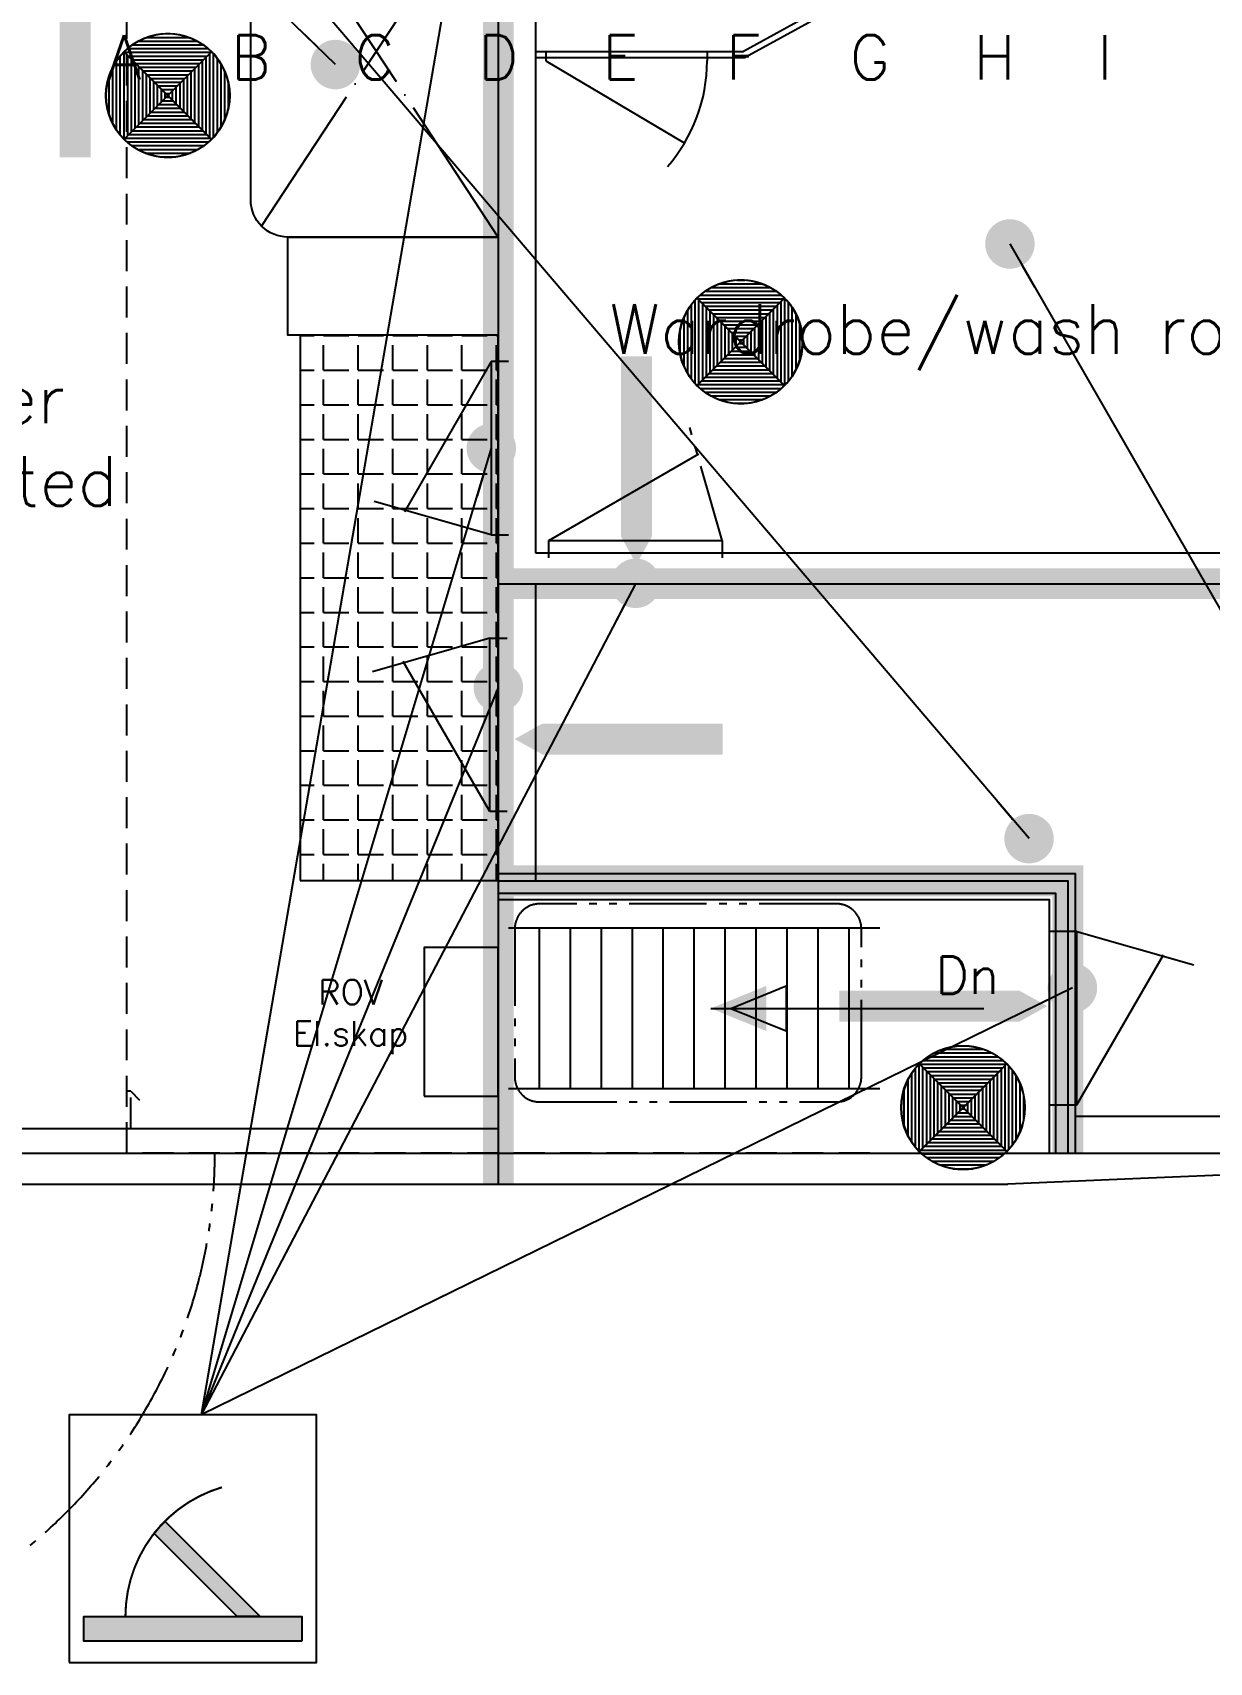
# Model space of a CAD drawing. Header units: millimetres. Extents: x 1084702 to 1166801, y 36632 to 124519.
# Drawn here: x 1106011 to 1110765, y 55271 to 61854 of the extents above; entities that cross this region are included whole.
import ezdxf

# ---------------------------------------------------------------- set-up
doc = ezdxf.new("R2010")
doc.units = ezdxf.units.MM
doc.header["$LTSCALE"] = 250
for name, pattern in [('CENTER', [3, 2.5, -0.25, 0, -0.25]), ('DASHED', [0.75, 0.5, -0.25]), ('PHANTOM', [2.1, 1.25, -0.2, 0.125, -0.2, 0.125, -0.2])]:
    doc.linetypes.add(name, pattern=pattern)
doc.layers.get('0').update_dxf_attribs({"color": 255})
for name, color, linetype in [('%posline', 240, 'Continuous'), ('%symbol', 1, 'Continuous'), ('SAFECO1', 10, 'Continuous'), ('SAFECO2', 50, 'Continuous'), ('SAFECO3', 80, 'Continuous'), ('SAFECO7', 255, 'Continuous')]:
    doc.layers.add(name, color=color, linetype=linetype)
doc.styles.add('18', font='romans', dxfattribs={"height": 180})
doc.styles.add('ROMANS', font='ROMANS.shx', dxfattribs={"height": 100})
doc.dimstyles.new('dott', dxfattribs={"dimscale": 100, "dimtxt": 150, "dimasz": 0.01, "dimexe": 0.5, "dimexo": 1, "dimgap": 1, "dimtad": 1, "dimdsep": 46, "dimtxsty": 'ROMANS', "dimcen": 1.5, "dimclrd": 1, "dimclre": 1, "dimclrt": 2, "dimazin": 2, "dimtfac": 1, "dimtmove": 2, "dimatfit": 3, "dimldrblk": 'DOT', "dimfxl": 1, "dimtvp": 100, "dimtolj": 1, "dimarcsym": 0})
pattern_1 = [(90, (-22923.392, -82019.804), (-18.095804, 1e-15), [])]

# ---------------------------------------------------------------- blocks, each defined once
blk = doc.blocks.new('A$C64097268')
at = {"color": 210, "style": '18'}
for s, p in [('A', (13919.2, -464.2)), ('B', (14419.2, -464.2)), ('C', (14919.2, -464.2)), ('D', (15419.2, -464.2)), ('E', (15919.2, -464.2)), ('F', (16419.2, -464.2)), ('G', (16919.2, -464.2)), ('H', (17419.2, -464.2)), ('I', (17919.2, -464.2))]:
    blk.add_text(s, height=180, dxfattribs=at).set_placement(p)
blk = doc.blocks.new('A.1.4_SYMB')
at = {"layer": 'SAFECO1'}
h = blk.add_hatch(color=256, dxfattribs=at)
h.dxf.hatch_style = 1
h.paths.add_polyline_path([(-187.9, 624.8, -0.030387), (-135.3, 684.2), (326.5, 222.4), (214.6, 222.4)])
h.paths.add_polyline_path([(528.8, 103.6), (-528.8, 103.6), (-528.8, 222.4), (528.8, 222.4)])
at = {"layer": 'SAFECO7', "lineweight": -3}
blk.add_lwpolyline([(-600, 0), (600, 0), (600, 1200), (-600, 1200)], close=True, dxfattribs=at)
at = {"layer": 'SAFECO7', "const_width": 10}
blk.add_lwpolyline([(-326.6, 222.4, -0.332367), (141.5, 848.8)], format="xyb", dxfattribs=at)
at = {"layer": 'SAFECO7'}
blk.add_lwpolyline([(-187.9, 624.8, -0.030387), (-135.3, 684.2), (326.5, 222.4), (214.6, 222.4), (-187.9, 624.8, -0.030387)], format="xyb", close=True, dxfattribs=at)
blk.add_lwpolyline([(528.8, 103.6), (-528.8, 103.6), (-528.8, 222.4), (528.8, 222.4)], close=True, dxfattribs=at)
blk = doc.blocks.new('S.4.22B_SYMB')
at = {"layer": 'SAFECO2'}
h = blk.add_hatch(dxfattribs=at)
h.set_pattern_fill('_USER', color=256, scale=18.095804, style=0, pattern_type=0)
h.set_pattern_definition([(0, (-22923.392, -82019.804), (0, 18.095804), [])])
h.paths.add_polyline_path([(212, 212, 0.414214), (-212, 212), (0, 0)])
h.paths.add_polyline_path([(212, -212), (0, 0), (-212, -212, 0.414214)])
at = {"layer": 'SAFECO7'}
h = blk.add_hatch(dxfattribs=at)
h.set_pattern_fill('_USER', color=256, scale=18.095804, angle=90, style=0, pattern_type=0)
h.set_pattern_definition(pattern_1)
edge = h.paths.add_edge_path()
edge.add_line((0, 0), (-212, 212))
edge.add_arc((0, 0), 299.9, 135, 225)
edge.add_line((-212, -212), (0, 0))
h = blk.add_hatch(dxfattribs=at)
h.set_pattern_fill('_USER', color=256, scale=18.095804, angle=90, style=0, pattern_type=0)
h.set_pattern_definition(pattern_1)
edge = h.paths.add_edge_path()
edge.add_line((0, 0), (212, -212))
edge.add_arc((0, 0), 299.9, 315, 405)
edge.add_line((212, 212), (0, 0))
for p, q in [((0, 0), (-212, 212)), ((-299.9, 0), (-299.9, 0)), ((0, 0), (-212, -212))]:
    blk.add_line(p, q, dxfattribs=at)
at = {"layer": 'SAFECO7', "const_width": 9.05}
blk.add_lwpolyline([(-299.9, 0, 2.414243), (0, 299.9, 0.414213)], format="xyb", close=True, dxfattribs=at)
for points in [[(212, 212), (0, 0), (-212, -212)], [(212, -212), (0, 0), (-212, 212)]]:
    blk.add_lwpolyline(points, dxfattribs=at)
at = {"layer": 'SAFECO7'}
blk.add_circle((0, 0), 299.9, dxfattribs=at)
for start, end in [(135, 225), (315, 45)]:
    blk.add_arc((0, 0), 299.9, start, end, dxfattribs=at)
blk = doc.blocks.new('A.3.1_SYMB')
at = {"layer": 'SAFECO3'}
blk.add_lwpolyline([(0, 0, 0, 360, 0), (-324, 0, 150, 150, 0), (-1008, 0, 150, 150, 0)], format="xyseb", dxfattribs=at)
blk = doc.blocks.new('_Dot')
at = {"color": 0, "linetype": 'ByBlock', "lineweight": -2}
blk.add_line((-0.5, 0), (-1, 0), dxfattribs=at)
at = {"color": 0, "linetype": 'ByBlock', "const_width": 0.5}
blk.add_lwpolyline([(-0.25, 0, 1), (0.25, 0, 1)], format="xyb", close=True, dxfattribs=at)
blk = doc.blocks.new('A$C71975405')
for p, q in [((-125, 3.3), (1374.1, 3.3)), ((0, -646.7), (0, 3.3)), ((125, -646.7), (125, 3.3)), ((250, -646.7), (250, 3.3)), ((375, -646.7), (375, 3.3)), ((500, -646.7), (500, 3.3)), ((625, -646.7), (625, 3.3)), ((750, -646.7), (750, 3.3)), ((875, -646.7), (875, 3.3)), ((1000, -646.7), (1000, 3.3)), ((1125, -646.7), (1125, 3.3)), ((1250, -646.7), (1250, 3.3)), ((996.1, -231.2), (996.1, -413.4)), ((1374.1, -646.7), (-125, -646.7))]:
    blk.add_line(p, q)
blk = doc.blocks.new('A$C1ECC730F')
at = {"linetype": 'PHANTOM'}
blk.add_line((700, 34.8), (564.7, 508.3), dxfattribs=at)
for p, q in [((0, 34.8), (606.2, 384.8)), ((0, 34.8), (700, 34.8)), ((0, -34.8), (0, 34.8)), ((700, 34.8), (700, -34.8))]:
    blk.add_line(p, q)
blk = doc.blocks.new('1-deck_B4_1')
h = blk.add_hatch()
h.set_pattern_fill('ANGLE', color=256, scale=20)
h.set_pattern_definition([(0, (141301.06, -0.09), (0, 139.7), [101.6, -38.1]), (90, (141301.06, -0.09), (-139.7, 9e-15), [101.6, -38.1])])
h.paths.add_polyline_path([(89329.5, 24020.4), (90129.6, 24020.4), (90129.6, 26223.3), (89329.5, 26223.3)])
for p, q in [((90129.6, 29594.3), (90129.6, 22794.4)), ((90279.6, 28169.4), (90279.6, 25344.4)), ((91529.6, 27594.4), (91119.7, 27369.4)), ((91554.6, 27579.6), (91126.1, 27344.4)), ((90279.6, 27369.4), (91119.7, 27369.4)), ((90279.6, 27344.4), (91126.1, 27344.4)), ((90320.9, 27367.8), (90320.9, 27330.9)), ((90320.9, 27330.9), (90880.2, 26999.7)), ((90972.7, 27367.8), (90972.7, 27330.9)), ((90101.2, 26116.1), (89751.2, 25509.9)), ((90101.2, 26116.1), (90101.2, 25416.1)), ((90170.9, 26116.1), (90101.2, 26116.1)), ((90101.2, 25416.1), (89627.8, 25551.5)), ((90101.2, 25416.1), (90170.9, 25416.1)), ((90279.6, 25344.4), (96544.6, 25344.4)), ((90129.6, 25219.4), (96479.6, 25219.4)), ((90279.6, 25219.4), (90279.6, 24019.4)), ((90095, 24998.8), (89621.6, 24863.5)), ((90095, 24298.8), (90095, 24998.8)), ((90095, 24998.8), (90164.7, 24998.8)), ((90095, 24298.8), (89745, 24905)), ((90164.7, 24298.8), (90095, 24298.8)), ((92466.1, 23814.7), (92354.6, 23814.7)), ((92466.1, 23114.7), (92466.1, 23814.7)), ((92466.1, 23814.7), (92939.5, 23679.4)), ((92466.1, 23114.7), (92816.1, 23720.9)), ((91068.4, 23504), (91292.2, 23595.1)), ((90987.8, 23504), (92090.8, 23504)), ((91068.4, 23504), (91292.2, 23412.9)), ((88644.6, 23169.4), (88629.6, 23169.4)), ((88644.6, 23169.4), (88679.6, 23133.5)), ((92354.6, 23114.7), (92466.1, 23114.7)), ((92459.6, 23069.4), (96479.6, 23069.4)), ((73729.6, 23019.4), (90129.6, 23019.4)), ((73629.6, 22919.4), (91729.6, 22919.4)), ((90096, 22919.4), (96111.5, 22919.4)), ((73816.5, 22794.4), (92188, 22794.4))]:
    blk.add_line(p, q)
at = {"linetype": 'CENTER'}
for p, q in [((89173.5, 26663.3), (90129.6, 28119.4)), ((90129.6, 26619.4), (89173.5, 28075.4))]:
    blk.add_line(p, q, dxfattribs=at)
at = {"linetype": 'DASHED'}
for points in [[(91629.6, 22919.4), (88629.6, 22919.4), (88629.6, 29594.4), (91629.6, 29594.4)], [(88644.6, 23019.4), (88644.6, 23169.4)]]:
    blk.add_lwpolyline(points, dxfattribs=at)
blk.add_lwpolyline([(90129.6, 26619.4), (89279.6, 26619.4, -0.414214), (89129.6, 26769.4), (89129.6, 27969.3, -0.414214), (89279.6, 28119.3), (90129.6, 28119.3)], format="xyb")
for points in [[(89279.6, 26619.4), (90129.6, 26619.4), (90129.6, 26223.3), (89279.6, 26223.3)], [(89329.5, 24020.4), (90129.6, 24020.4), (90129.6, 26223.3), (89329.5, 26223.3)], [(89829.6, 23149.6), (90129.6, 23149.6), (90129.6, 23749.6), (89829.6, 23749.6)]]:
    blk.add_lwpolyline(points, close=True)
for points in [[(90129.6, 24049.4), (92459.6, 24049.4), (92459.6, 22919.4)], [(90129.6, 24019.4), (92429.6, 24019.4), (92429.6, 22919.4)], [(90129.6, 23969.4), (92379.6, 23969.4), (92379.6, 22919.4)], [(90129.6, 23944.4), (92354.6, 23944.4), (92354.6, 22919.4)], [(94779.1, 22919.4), (94683.6, 22912.7), (94447.7, 22898), (94190.3, 22883.7), (93900.3, 22869.1), (93566.5, 22853.5), (93177.8, 22836.4), (92722.9, 22816.9), (92188, 22794.4)]]:
    blk.add_lwpolyline(points)
at = {"linetype": 'PHANTOM'}
blk.add_lwpolyline([(90296.1, 23126.3), (91496.1, 23126.3, 0.414214), (91596.1, 23226.3), (91596.1, 23826.3, 0.414214), (91496.1, 23926.3), (90296.1, 23926.3, 0.414214), (90196.1, 23826.3), (90196.1, 23226.3, 0.414214)], format="xyb", close=True, dxfattribs=at)
blk.add_arc((90322.7, 27330.9), 650, 318.93414, 0)
blk.add_arc((86929.6, 22919.4), 2055, 180.09451, 0, dxfattribs=at)
blk.add_solid([(91211.6, 23595.1), (90987.8, 23504), (91211.6, 23412.9)])
for name, p in [('A$C1ECC730F', (90333.5, 25359.2)), ('A$C71975405', (90296.1, 23825.7))]:
    blk.add_blockref(name, p)
at = {"style": '18'}
for s, height, p in [('Wardrobe/wash room', 200, (90577.1, 26148)), ('Dn', 150, (91895.6, 23563.2))]:
    blk.add_text(s, height=height, dxfattribs=at).set_placement(p)
at = {"insert": (87324.3, 26067.5), "char_height": 200, "width": 1710.506, "attachment_point": 1, "style": '18'}
blk.add_mtext('Weather protected area', dxfattribs=at)
at = {"insert": (89122.3, 23619.8), "char_height": 100, "attachment_point": 1, "style": 'ROMANS'}
blk.add_mtext_dynamic_manual_height_columns('\\pxqc;ROV\\PEl.skap', width=821.252, gutter_width=1000, heights=[0], dxfattribs=at)

msp = doc.modelspace()

# ---------------------------------------------------------------- linework, layer by layer
at = {"layer": 'SAFECO1', "const_width": 125}
for points in [[(1107892.6, 57203), (1107892.6, 64002.9)], [(1114242.6, 57328), (1114242.6, 59628), (1107892.6, 59628)], [(1110192.6, 57328), (1110192.6, 58428), (1107892.6, 58428)]]:
    msp.add_lwpolyline(points, dxfattribs=at)

# ---------------------------------------------------------------- block references
at = {"layer": '%symbol', "xscale": -0.8333333333329453, "yscale": 0.8333333333329453, "zscale": 0.8333333333329453}
for p, rotation in [((1106183.8, 62189.6), 270), ((1108450.5, 59706), 90)]:
    msp.add_blockref('A.3.1_SYMB', p, dxfattribs=dict(at, rotation=rotation))
at = {"layer": '%symbol', "yscale": 0.8333333333329453, "zscale": 0.8333333333329453}
for name, p, xscale in [('S.4.22B_SYMB', (1106557.6, 61599.6), 0.8333333333329453), ('S.4.22B_SYMB', (1108871.8, 60604.9), 0.8333333333329453), ('A.3.1_SYMB', (1107958.8, 59000.6), -0.8333333333329453), ('A.3.1_SYMB', (1110109.8, 57921.8), 0.8333333333329453), ('S.4.22B_SYMB', (1109769.7, 57511.8), 0.8333333333329453), ('A.1.4_SYMB', (1106658.5, 55271.3), 0.8333333333329453)]:
    msp.add_blockref(name, p, dxfattribs=dict(at, xscale=xscale))
for name, p in [('1-deck_B4_1', (1017763, 34408.6)), ('A$C64097268', (1092392.6, 62128))]:
    msp.add_blockref(name, p)

# ---------------------------------------------------------------- leaders
at = {"layer": '%posline', "linetype": 'ByBlock'}
for points in [[(1107234.5, 61724.6), (1100612.5, 68189.2)], [(1110036.4, 58598.3), (1101859.3, 68189.2)], [(1107892.6, 63236.5), (1106692.4, 56271.3)], [(1109959.1, 61000.1), (1112678.7, 56271.3)], [(1107864.2, 60174.7), (1106692.4, 56271.3)], [(1108447.4, 59629.6), (1106692.4, 56271.3)], [(1107892.6, 59209.1), (1106692.4, 56271.3)], [(1110211.5, 57995.2), (1106692.4, 56271.3)]]:
    msp.add_leader(points, dimstyle='dott', override={"dimasz": 2, "dimgap": 1, "dimtad": 0, "dimclrd": 256}, dxfattribs=at)

doc.saveas('drawing.dxf')
